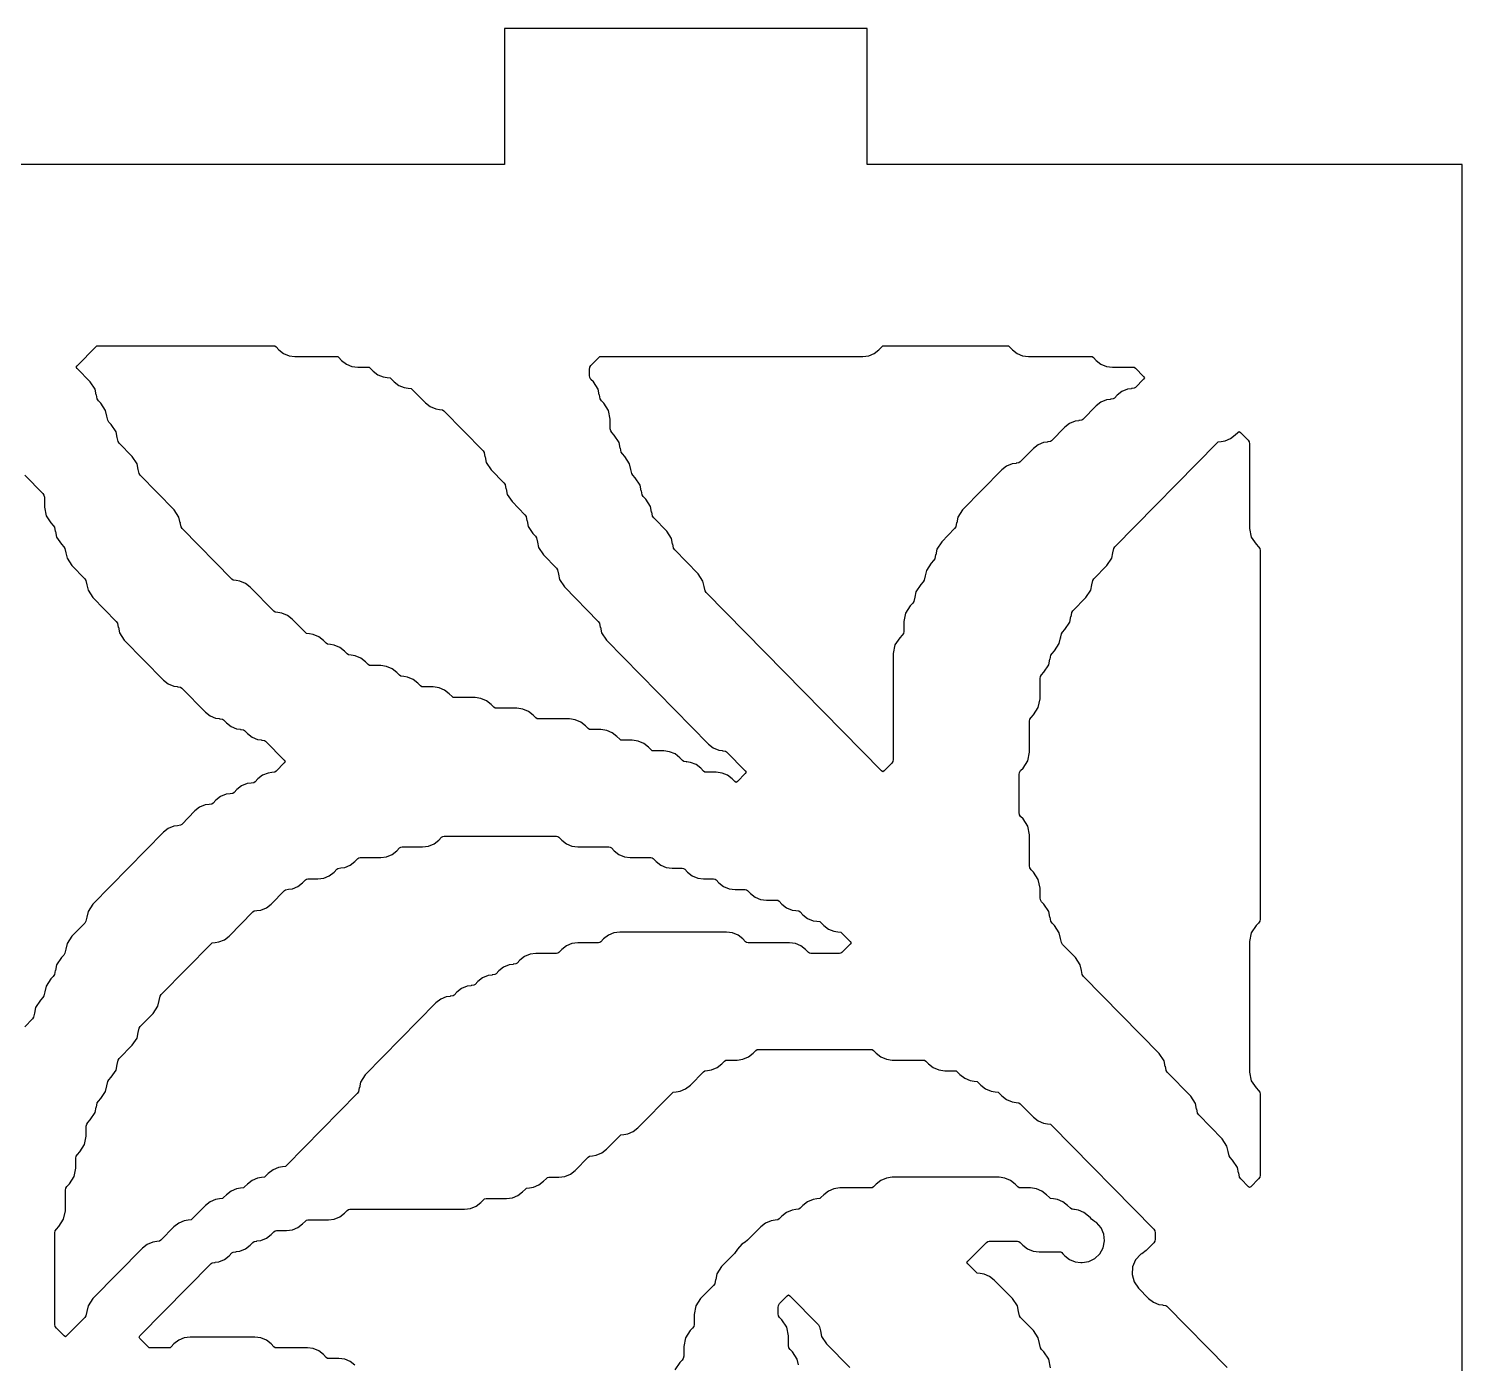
# Model space of a CAD drawing. Header units: millimetres. Extents: x 10 to 410, y 18 to 283.
# Drawn here: x 179.63 to 211.27, y 253.54 to 283 of the extents above; entities that cross this region are included whole.
import ezdxf

# ---------------------------------------------------------------- set-up
doc = ezdxf.new("R2010")
doc.units = ezdxf.units.MM
doc.layers.add('CUT', color=1, linetype='Continuous')

msp = doc.modelspace()

# ---------------------------------------------------------------- linework, layer by layer
at = {"layer": 'CUT'}
for points in [[(190.134, 157), (198.134, 157), (198.134, 160), (211.2679, 160), (211.2679, 280), (198.134, 280), (198.134, 283), (190.134, 283), (190.134, 280), (169.134, 280), (169.134, 283), (161.134, 283), (161.134, 280), (148, 280), (148, 160), (161.134, 160), (161.134, 157), (169.134, 157), (169.134, 160), (190.134, 160)], [(185.0351, 276), (185.0665, 275.9958), (185.0915, 275.9764), (185.1526, 275.9142), (185.2567, 275.8331), (185.3784, 275.7821), (185.5092, 275.7647), (186.4226, 275.7647), (186.454, 275.7605), (186.479, 275.7411), (186.54, 275.6789), (186.6441, 275.5979), (186.7658, 275.5468), (186.8966, 275.5294), (187.1164, 275.5294), (187.1477, 275.5252), (187.1727, 275.5058), (187.2338, 275.4436), (187.3379, 275.3626), (187.4596, 275.3115), (187.5462, 275.3), (187.546, 275.2985), (187.6102, 275.2899), (187.6352, 275.2705), (187.6963, 275.2084), (187.8004, 275.1273), (187.9221, 275.0762), (188.0087, 275.0647), (188.0085, 275.0632), (188.0727, 275.0546), (188.0977, 275.0352), (188.39, 274.7378), (188.4941, 274.6567), (188.6158, 274.6056), (188.7024, 274.5941), (188.7022, 274.5926), (188.7665, 274.5841), (188.7914, 274.5646), (189.6591, 273.6818), (189.6843, 273.6434), (189.7026, 273.5506), (189.706, 273.5512), (189.7304, 273.427), (189.8366, 273.2659), (190.1216, 272.9759), (190.1468, 272.9375), (190.1651, 272.8447), (190.1685, 272.8454), (190.1929, 272.7211), (190.2991, 272.56), (190.5841, 272.27), (190.6093, 272.2317), (190.6276, 272.1388), (190.631, 272.1395), (190.6554, 272.0152), (190.7616, 271.8541), (190.8153, 271.7994), (190.8406, 271.7611), (190.8588, 271.6682), (190.8622, 271.6689), (190.8867, 271.5446), (190.9928, 271.3835), (191.2778, 271.0936), (191.3031, 271.0552), (191.3213, 270.9623), (191.3247, 270.963), (191.3492, 270.8388), (191.4553, 270.6776), (192.2028, 269.9171), (192.2281, 269.8787), (192.2463, 269.7859), (192.2497, 269.7865), (192.2742, 269.6623), (192.3803, 269.5012), (194.6337, 267.2084), (194.7378, 267.1273), (194.8595, 267.0762), (194.9461, 267.0647), (194.9459, 267.0632), (195.0101, 267.0546), (195.0351, 267.0352), (195.4471, 266.616), (195.467, 266.5882), (195.4471, 266.5605), (195.271, 266.3813), (195.2431, 266.3608), (195.2152, 266.3813), (195.1588, 266.4387), (195.0547, 266.5198), (194.933, 266.5708), (194.8022, 266.5882), (194.5825, 266.5882), (194.5511, 266.5924), (194.5262, 266.6119), (194.4651, 266.674), (194.361, 266.7551), (194.2393, 266.8061), (194.1527, 266.8176), (194.1529, 266.8192), (194.0886, 266.8277), (194.0637, 266.8472), (194.0026, 266.9093), (193.8985, 266.9904), (193.7768, 267.0414), (193.646, 267.0588), (193.4263, 267.0588), (193.3949, 267.063), (193.3699, 267.0825), (193.3089, 267.1446), (193.2048, 267.2257), (193.0831, 267.2767), (192.9523, 267.2941), (192.7325, 267.2941), (192.7012, 267.2983), (192.6762, 267.3177), (192.6151, 267.3799), (192.511, 267.461), (192.3893, 267.512), (192.2585, 267.5294), (192.0388, 267.5294), (192.0074, 267.5336), (191.9824, 267.553), (191.9214, 267.6152), (191.8173, 267.6963), (191.6956, 267.7473), (191.5648, 267.7647), (190.8826, 267.7647), (190.8512, 267.7689), (190.8262, 267.7883), (190.7651, 267.8505), (190.661, 267.9316), (190.5393, 267.9826), (190.4085, 268), (189.9576, 268), (189.9262, 268.0042), (189.9012, 268.0236), (189.8402, 268.0858), (189.7361, 268.1669), (189.6144, 268.2179), (189.4836, 268.2353), (189.0326, 268.2353), (189.0012, 268.2395), (188.9762, 268.2589), (188.9152, 268.3211), (188.8111, 268.4021), (188.6894, 268.4532), (188.5586, 268.4706), (188.3389, 268.4706), (188.3075, 268.4748), (188.2825, 268.4942), (188.2214, 268.5564), (188.1173, 268.6374), (187.9956, 268.6885), (187.909, 268.7), (187.9092, 268.7015), (187.845, 268.7101), (187.82, 268.7295), (187.7589, 268.7916), (187.6548, 268.8727), (187.5331, 268.9238), (187.4023, 268.9412), (187.1826, 268.9412), (187.1512, 268.9454), (187.1263, 268.9648), (187.0652, 269.0269), (186.9611, 269.108), (186.8394, 269.1591), (186.7528, 269.1706), (186.753, 269.1721), (186.6887, 269.1806), (186.6638, 269.2001), (186.6027, 269.2622), (186.4986, 269.3433), (186.3769, 269.3944), (186.2903, 269.4059), (186.2905, 269.4074), (186.2263, 269.4159), (186.2013, 269.4354), (186.1402, 269.4975), (186.0361, 269.5786), (185.9144, 269.6296), (185.8278, 269.6412), (185.828, 269.6427), (185.7638, 269.6512), (185.7388, 269.6707), (185.4465, 269.9681), (185.3424, 270.0492), (185.2207, 270.1002), (185.134, 270.1118), (185.1343, 270.1133), (185.07, 270.1218), (185.045, 270.1413), (184.5215, 270.674), (184.4174, 270.7551), (184.2957, 270.8061), (184.2091, 270.8176), (184.2093, 270.8192), (184.145, 270.8277), (184.1201, 270.8472), (183.0212, 271.9653), (182.9959, 272.0036), (182.9777, 272.0965), (182.9743, 272.0958), (182.9498, 272.2201), (182.8437, 272.3812), (182.0962, 273.1417), (182.0709, 273.1801), (182.0527, 273.273), (182.0493, 273.2723), (182.0248, 273.3965), (181.9187, 273.5577), (181.6337, 273.8476), (181.6084, 273.886), (181.5902, 273.9788), (181.5868, 273.9782), (181.5623, 274.1024), (181.4562, 274.2635), (181.4025, 274.3182), (181.3772, 274.3566), (181.3589, 274.4494), (181.3555, 274.4488), (181.3311, 274.573), (181.2249, 274.7341), (181.1712, 274.7888), (181.1459, 274.8272), (181.1277, 274.92), (181.1243, 274.9193), (181.0998, 275.0436), (180.9937, 275.2047), (180.7019, 275.5017), (180.682, 275.5294), (180.7019, 275.5572), (181.1139, 275.9764), (181.1388, 275.9958), (181.1702, 276)], [(192.0057, 275.3428), (192.0057, 275.4807), (192.0145, 275.5258), (192.0398, 275.5641), (192.2137, 275.7411), (192.2387, 275.7605), (192.2701, 275.7647), (198.0397, 275.7647), (198.1705, 275.7821), (198.2922, 275.8331), (198.3963, 275.9142), (198.4574, 275.9764), (198.4823, 275.9958), (198.5137, 276), (201.2224, 276), (201.2538, 275.9958), (201.2788, 275.9764), (201.3398, 275.9142), (201.4439, 275.8331), (201.5656, 275.7821), (201.6964, 275.7647), (203.0724, 275.7647), (203.1038, 275.7605), (203.1287, 275.7411), (203.1898, 275.6789), (203.2939, 275.5979), (203.4156, 275.5468), (203.5464, 275.5294), (203.9974, 275.5294), (204.0287, 275.5252), (204.0537, 275.5058), (204.2345, 275.3219), (204.2543, 275.2941), (204.2345, 275.2664), (204.0537, 275.0825), (204.0287, 275.063), (203.9645, 275.0545), (203.9647, 275.0529), (203.8781, 275.0414), (203.7564, 274.9904), (203.6523, 274.9093), (203.5912, 274.8472), (203.5663, 274.8277), (203.502, 274.8192), (203.5022, 274.8176), (203.4156, 274.8061), (203.2939, 274.7551), (203.1898, 274.674), (202.8975, 274.3766), (202.8725, 274.3571), (202.8083, 274.3486), (202.8085, 274.3471), (202.7219, 274.3355), (202.6002, 274.2845), (202.4961, 274.2034), (202.2037, 273.906), (202.1788, 273.8865), (202.1145, 273.878), (202.1147, 273.8765), (202.0281, 273.8649), (201.9064, 273.8139), (201.8023, 273.7328), (201.51, 273.4354), (201.485, 273.4159), (201.4208, 273.4074), (201.421, 273.4059), (201.3344, 273.3944), (201.2127, 273.3433), (201.1086, 273.2622), (200.2427, 272.3812), (200.1365, 272.2201), (200.1121, 272.0958), (200.1087, 272.0965), (200.0904, 272.0036), (200.0652, 271.9653), (199.7802, 271.6753), (199.674, 271.5142), (199.6496, 271.3899), (199.6462, 271.3906), (199.6279, 271.2977), (199.6027, 271.2594), (199.549, 271.2047), (199.4428, 271.0436), (199.4184, 270.9193), (199.415, 270.92), (199.3967, 270.8272), (199.3714, 270.7888), (199.3177, 270.7341), (199.2116, 270.573), (199.1871, 270.4488), (199.1837, 270.4494), (199.1655, 270.3566), (199.1402, 270.3182), (199.0865, 270.2635), (198.9803, 270.1024), (198.9431, 269.9131), (198.9431, 269.6958), (198.9342, 269.6507), (198.9089, 269.6123), (198.8552, 269.5577), (198.7491, 269.3965), (198.7118, 269.2072), (198.7118, 266.8722), (198.703, 266.8272), (198.6777, 266.7888), (198.5085, 266.6166), (198.4806, 266.5961), (198.4527, 266.6166), (194.5835, 270.5535), (194.5582, 270.5919), (194.54, 270.6847), (194.5366, 270.684), (194.5121, 270.8083), (194.406, 270.9694), (193.8898, 271.4947), (193.8645, 271.533), (193.8462, 271.6259), (193.8428, 271.6252), (193.8184, 271.7495), (193.7123, 271.9106), (193.4273, 272.2006), (193.402, 272.2389), (193.3838, 272.3318), (193.3804, 272.3311), (193.3559, 272.4554), (193.2498, 272.6165), (193.196, 272.6712), (193.1708, 272.7095), (193.1525, 272.8024), (193.1491, 272.8017), (193.1247, 272.9259), (193.0185, 273.0871), (192.9648, 273.1417), (192.9395, 273.1801), (192.9213, 273.273), (192.9179, 273.2723), (192.8934, 273.3965), (192.7873, 273.5577), (192.7335, 273.6123), (192.7083, 273.6507), (192.69, 273.7435), (192.6866, 273.7429), (192.6622, 273.8671), (192.556, 274.0283), (192.5023, 274.0829), (192.477, 274.1213), (192.4682, 274.1663), (192.4682, 274.3837), (192.4309, 274.573), (192.3248, 274.7341), (192.2711, 274.7888), (192.2458, 274.8272), (192.2275, 274.92), (192.2241, 274.9193), (192.1997, 275.0436), (192.0935, 275.2047), (192.0398, 275.2594), (192.0145, 275.2977)], [(202.3745, 269.427), (202.399, 269.5512), (202.4024, 269.5506), (202.4206, 269.6434), (202.4459, 269.6818), (202.4996, 269.7365), (202.6058, 269.8976), (202.6302, 270.0218), (202.6336, 270.0212), (202.6519, 270.114), (202.6772, 270.1524), (202.9621, 270.4423), (203.0683, 270.6035), (203.0927, 270.7277), (203.0961, 270.727), (203.1144, 270.8199), (203.1396, 270.8583), (203.4246, 271.1482), (203.5308, 271.3094), (203.5552, 271.4336), (203.5586, 271.4329), (203.5769, 271.5258), (203.6021, 271.5641), (205.8572, 273.8587), (205.8822, 273.8782), (205.9464, 273.8867), (205.9462, 273.8882), (206.0329, 273.8998), (206.1546, 273.9508), (206.2587, 274.0319), (206.3151, 274.0893), (206.343, 274.1098), (206.3709, 274.0893), (206.5401, 273.9171), (206.5653, 273.8787), (206.5742, 273.8337), (206.5742, 271.9693), (206.6114, 271.7799), (206.7176, 271.6188), (206.7713, 271.5641), (206.7966, 271.5258), (206.8055, 271.4807), (206.8055, 263.3428), (206.7966, 263.2977), (206.7713, 263.2594), (206.7176, 263.2047), (206.6114, 263.0436), (206.5742, 262.8543), (206.5742, 259.9693), (206.6114, 259.7799), (206.7176, 259.6188), (206.7713, 259.5641), (206.7966, 259.5258), (206.8055, 259.4807), (206.8055, 257.6958), (206.7966, 257.6507), (206.7713, 257.6123), (206.6021, 257.4401), (206.5742, 257.4196), (206.5463, 257.4401), (206.3771, 257.6123), (206.3518, 257.6507), (206.3336, 257.7435), (206.3302, 257.7429), (206.3057, 257.8671), (206.1996, 258.0283), (206.1459, 258.0829), (206.1206, 258.1213), (206.1023, 258.2141), (206.0989, 258.2135), (206.0745, 258.3377), (205.9683, 258.4988), (205.4521, 259.0241), (205.4268, 259.0625), (205.4086, 259.1553), (205.4052, 259.1546), (205.3807, 259.2789), (205.2746, 259.44), (204.7584, 259.9653), (204.7331, 260.0036), (204.7148, 260.0965), (204.7114, 260.0958), (204.687, 260.2201), (204.5808, 260.3812), (202.9084, 262.0829), (202.8831, 262.1213), (202.8649, 262.2141), (202.8615, 262.2135), (202.837, 262.3377), (202.7309, 262.4988), (202.4459, 262.7888), (202.4206, 262.8272), (202.4024, 262.92), (202.399, 262.9193), (202.3745, 263.0436), (202.2684, 263.2047), (202.2147, 263.2594), (202.1894, 263.2977), (202.1711, 263.3906), (202.1677, 263.3899), (202.1433, 263.5142), (202.0371, 263.6753), (201.9834, 263.73), (201.9581, 263.7683), (201.9493, 263.8134), (201.9493, 264.0307), (201.912, 264.2201), (201.8059, 264.3812), (201.7522, 264.4359), (201.7269, 264.4742), (201.718, 264.5193), (201.718, 265.2072), (201.6808, 265.3965), (201.5746, 265.5577), (201.5209, 265.6123), (201.4956, 265.6507), (201.4868, 265.6958), (201.4868, 266.5395), (201.4956, 266.5846), (201.5209, 266.623), (201.5746, 266.6776), (201.6808, 266.8388), (201.718, 267.0281), (201.718, 267.716), (201.7269, 267.7611), (201.7522, 267.7994), (201.8059, 267.8541), (201.912, 268.0152), (201.9493, 268.2046), (201.9493, 268.6572), (201.9581, 268.7023), (201.9834, 268.7406), (202.0371, 268.7953), (202.1433, 268.9564), (202.1677, 269.0807), (202.1711, 269.08), (202.1894, 269.1728), (202.2147, 269.2112), (202.2684, 269.2659)], [(180.2121, 256.4219), (180.221, 256.467), (180.2462, 256.5053), (180.2999, 256.56), (180.4061, 256.7211), (180.4433, 256.9105), (180.4433, 257.3631), (180.4522, 257.4081), (180.4775, 257.4465), (180.5312, 257.5012), (180.6373, 257.6623), (180.6746, 257.8516), (180.6746, 258.0689), (180.6834, 258.114), (180.7087, 258.1524), (180.7624, 258.207), (180.8686, 258.3682), (180.9058, 258.5575), (180.9058, 258.7748), (180.9147, 258.8199), (180.94, 258.8583), (180.9937, 258.9129), (181.0998, 259.0741), (181.1243, 259.1983), (181.1277, 259.1976), (181.1459, 259.2905), (181.1712, 259.3288), (181.2249, 259.3835), (181.3311, 259.5446), (181.3555, 259.6689), (181.3589, 259.6682), (181.3772, 259.7611), (181.4025, 259.7994), (181.4562, 259.8541), (181.5623, 260.0152), (181.5868, 260.1395), (181.5902, 260.1388), (181.6084, 260.2317), (181.6337, 260.27), (181.9187, 260.56), (182.0248, 260.7211), (182.0493, 260.8454), (182.0527, 260.8447), (182.0709, 260.9375), (182.0962, 260.9759), (182.3812, 261.2659), (182.4873, 261.427), (182.5118, 261.5512), (182.5152, 261.5506), (182.5334, 261.6434), (182.5587, 261.6818), (183.6576, 262.7999), (183.6825, 262.8194), (183.7468, 262.8279), (183.7466, 262.8294), (183.8332, 262.8409), (183.9549, 262.892), (184.059, 262.9731), (184.5826, 263.5058), (184.6075, 263.5252), (184.6718, 263.5338), (184.6716, 263.5353), (184.7582, 263.5468), (184.8799, 263.5979), (184.984, 263.6789), (185.2763, 263.9764), (185.3013, 263.9958), (185.3655, 264.0044), (185.3653, 264.0059), (185.4519, 264.0174), (185.5736, 264.0684), (185.6777, 264.1495), (185.7388, 264.2117), (185.7638, 264.2311), (185.7951, 264.2353), (186.0149, 264.2353), (186.1457, 264.2527), (186.2674, 264.3037), (186.3715, 264.3848), (186.4325, 264.447), (186.4575, 264.4664), (186.5217, 264.475), (186.5215, 264.4765), (186.6082, 264.488), (186.7298, 264.539), (186.834, 264.6201), (186.895, 264.6823), (186.92, 264.7017), (186.9514, 264.7059), (187.4023, 264.7059), (187.5331, 264.7233), (187.6548, 264.7743), (187.7589, 264.8554), (187.82, 264.9175), (187.845, 264.937), (187.8764, 264.9412), (188.3273, 264.9412), (188.4581, 264.9586), (188.5798, 265.0096), (188.6839, 265.0907), (188.745, 265.1528), (188.77, 265.1723), (188.8014, 265.1765), (191.2788, 265.1765), (191.3102, 265.1723), (191.3352, 265.1528), (191.3962, 265.0907), (191.5003, 265.0096), (191.622, 264.9586), (191.7528, 264.9412), (192.435, 264.9412), (192.4664, 264.937), (192.4914, 264.9175), (192.5525, 264.8554), (192.6566, 264.7743), (192.7783, 264.7233), (192.9091, 264.7059), (193.36, 264.7059), (193.3914, 264.7017), (193.4164, 264.6823), (193.4774, 264.6201), (193.5815, 264.539), (193.7032, 264.488), (193.834, 264.4706), (194.0538, 264.4706), (194.0851, 264.4664), (194.1101, 264.447), (194.1712, 264.3848), (194.2753, 264.3037), (194.397, 264.2527), (194.5278, 264.2353), (194.7475, 264.2353), (194.7789, 264.2311), (194.8039, 264.2117), (194.8649, 264.1495), (194.969, 264.0684), (195.0907, 264.0174), (195.2215, 264), (195.4412, 264), (195.4726, 263.9958), (195.4976, 263.9764), (195.5587, 263.9142), (195.6628, 263.8331), (195.7845, 263.7821), (195.9153, 263.7647), (196.135, 263.7647), (196.1664, 263.7605), (196.1913, 263.7411), (196.2524, 263.6789), (196.3565, 263.5979), (196.4782, 263.5468), (196.5648, 263.5353), (196.5646, 263.5338), (196.6289, 263.5252), (196.6538, 263.5058), (196.7149, 263.4436), (196.819, 263.3626), (196.9407, 263.3115), (197.0273, 263.3), (197.0271, 263.2985), (197.0913, 263.2899), (197.1163, 263.2705), (197.1774, 263.2084), (197.2815, 263.1273), (197.4032, 263.0762), (197.4898, 263.0647), (197.4896, 263.0632), (197.5538, 263.0546), (197.5788, 263.0352), (197.7596, 262.8513), (197.7794, 262.8235), (197.7596, 262.7958), (197.5788, 262.6119), (197.5538, 262.5924), (197.5225, 262.5882), (196.895, 262.5882), (196.8636, 262.5924), (196.8386, 262.6119), (196.7776, 262.674), (196.6735, 262.7551), (196.5518, 262.8061), (196.421, 262.8235), (195.5075, 262.8235), (195.4761, 262.8277), (195.4511, 262.8472), (195.3901, 262.9093), (195.286, 262.9904), (195.1643, 263.0414), (195.0335, 263.0588), (192.6778, 263.0588), (192.547, 263.0414), (192.4253, 262.9904), (192.3212, 262.9093), (192.2601, 262.8472), (192.2352, 262.8277), (192.2038, 262.8235), (191.7528, 262.8235), (191.622, 262.8061), (191.5003, 262.7551), (191.3962, 262.674), (191.3352, 262.6119), (191.3102, 262.5924), (191.2788, 262.5882), (190.8278, 262.5882), (190.697, 262.5708), (190.5753, 262.5198), (190.4712, 262.4387), (190.4102, 262.3766), (190.3852, 262.3571), (190.321, 262.3486), (190.3212, 262.3471), (190.2345, 262.3355), (190.1128, 262.2845), (190.0087, 262.2034), (189.9477, 262.1413), (189.9227, 262.1218), (189.8585, 262.1133), (189.8587, 262.1118), (189.7721, 262.1002), (189.6504, 262.0492), (189.5462, 261.9681), (189.4852, 261.906), (189.4602, 261.8865), (189.396, 261.878), (189.3962, 261.8765), (189.3096, 261.8649), (189.1879, 261.8139), (189.0838, 261.7328), (189.0227, 261.6707), (188.9977, 261.6512), (188.9335, 261.6427), (188.9337, 261.6412), (188.8471, 261.6296), (188.7254, 261.5786), (188.6213, 261.4975), (187.0616, 259.9106), (186.9555, 259.7495), (186.931, 259.6252), (186.9276, 259.6259), (186.9094, 259.533), (186.8841, 259.4947), (185.3227, 257.906), (185.2978, 257.8865), (185.2335, 257.878), (185.2337, 257.8765), (185.1471, 257.8649), (185.0254, 257.8139), (184.9213, 257.7328), (184.8602, 257.6707), (184.8353, 257.6512), (184.771, 257.6427), (184.7712, 257.6412), (184.6846, 257.6296), (184.5629, 257.5786), (184.4588, 257.4975), (184.3978, 257.4354), (184.3728, 257.4159), (184.3086, 257.4074), (184.3088, 257.4059), (184.2221, 257.3944), (184.1004, 257.3433), (183.9963, 257.2622), (183.9353, 257.2001), (183.9103, 257.1806), (183.8461, 257.1721), (183.8463, 257.1706), (183.7596, 257.1591), (183.6379, 257.108), (183.5338, 257.0269), (183.2415, 256.7295), (183.2165, 256.7101), (183.1523, 256.7015), (183.1525, 256.7), (183.0659, 256.6885), (182.9442, 256.6374), (182.8401, 256.5564), (182.5478, 256.2589), (182.5228, 256.2395), (182.4586, 256.2309), (182.4588, 256.2294), (182.3722, 256.2179), (182.2505, 256.1669), (182.1464, 256.0858), (181.0492, 254.9694), (180.9431, 254.8083), (180.9186, 254.684), (180.9152, 254.6847), (180.897, 254.5919), (180.8717, 254.5535), (180.4712, 254.146), (180.4433, 254.1255), (180.4154, 254.146), (180.2462, 254.3182), (180.221, 254.3566), (180.2121, 254.4016)]]:
    msp.add_lwpolyline(points, close=True, dxfattribs=at)
for points in [[(179.5462, 273.1481), (179.9467, 272.7406), (179.972, 272.7023), (179.9808, 272.6572), (179.9808, 272.4399), (180.0181, 272.2505), (180.1242, 272.0894), (180.178, 272.0347), (180.2032, 271.9964), (180.2215, 271.9035), (180.2249, 271.9042), (180.2493, 271.7799), (180.3555, 271.6188), (180.4092, 271.5641), (180.4345, 271.5258), (180.4527, 271.4329), (180.4561, 271.4336), (180.4806, 271.3094), (180.5867, 271.1482), (180.8717, 270.8583), (180.897, 270.8199), (180.9152, 270.727), (180.9186, 270.7277), (180.9431, 270.6035), (181.0492, 270.4423), (181.5654, 269.9171), (181.5907, 269.8787), (181.609, 269.7859), (181.6124, 269.7865), (181.6368, 269.6623), (181.743, 269.5012), (182.6088, 268.6201), (182.713, 268.539), (182.8347, 268.488), (182.9213, 268.4765), (182.9211, 268.475), (182.9853, 268.4664), (183.0103, 268.447), (183.5338, 267.9142), (183.6379, 267.8331), (183.7596, 267.7821), (183.8463, 267.7706), (183.8461, 267.7691), (183.9103, 267.7605), (183.9353, 267.7411), (183.9963, 267.6789), (184.1004, 267.5979), (184.2221, 267.5468), (184.3088, 267.5353), (184.3086, 267.5338), (184.3728, 267.5252), (184.3978, 267.5058), (184.4588, 267.4436), (184.5629, 267.3626), (184.6846, 267.3115), (184.7712, 267.3), (184.771, 267.2985), (184.8353, 267.2899), (184.8602, 267.2705), (185.2722, 266.8513), (185.2921, 266.8235), (185.2722, 266.7958), (185.0915, 266.6119), (185.0665, 266.5924), (185.0023, 266.5839), (185.0025, 266.5824), (184.9159, 266.5708), (184.7942, 266.5198), (184.6901, 266.4387), (184.629, 266.3766), (184.604, 266.3571), (184.5398, 266.3486), (184.54, 266.3471), (184.4534, 266.3355), (184.3317, 266.2845), (184.2276, 266.2034), (184.1665, 266.1413), (184.1415, 266.1218), (184.0773, 266.1133), (184.0775, 266.1118), (183.9909, 266.1002), (183.8692, 266.0492), (183.7651, 265.9681), (183.704, 265.906), (183.679, 265.8865), (183.6148, 265.878), (183.615, 265.8765), (183.5284, 265.8649), (183.4067, 265.8139), (183.3026, 265.7328), (183.0103, 265.4354), (182.9853, 265.4159), (182.9211, 265.4074), (182.9213, 265.4059), (182.8347, 265.3944), (182.713, 265.3433), (182.6088, 265.2622), (181.0492, 263.6753), (180.9431, 263.5142), (180.9186, 263.3899), (180.9152, 263.3906), (180.897, 263.2977), (180.8717, 263.2594), (180.5867, 262.9694), (180.4806, 262.8083), (180.4561, 262.684), (180.4527, 262.6847), (180.4345, 262.5919), (180.4092, 262.5535), (180.3555, 262.4988), (180.2493, 262.3377), (180.2249, 262.2135), (180.2215, 262.2141), (180.2032, 262.1213), (180.178, 262.0829), (180.1242, 262.0283), (180.0181, 261.8671), (179.9936, 261.7429), (179.9902, 261.7435), (179.972, 261.6507), (179.9467, 261.6123), (179.893, 261.5577), (179.7868, 261.3965), (179.7624, 261.2723), (179.759, 261.273), (179.7407, 261.1801), (179.7155, 261.1417), (179.5462, 260.9696)], [(186.834, 253.4975), (186.7298, 253.5786), (186.6082, 253.6296), (186.4773, 253.6471), (186.2576, 253.6471), (186.2263, 253.6512), (186.2013, 253.6707), (186.1402, 253.7328), (186.0361, 253.8139), (185.9144, 253.8649), (185.7836, 253.8824), (185.1014, 253.8824), (185.07, 253.8865), (185.045, 253.906), (184.984, 253.9681), (184.8799, 254.0492), (184.7582, 254.1002), (184.6274, 254.1176), (183.1967, 254.1176), (183.0659, 254.1002), (182.9442, 254.0492), (182.8401, 253.9681), (182.779, 253.906), (182.7541, 253.8865), (182.7227, 253.8824), (182.3264, 253.8824), (182.2951, 253.8865), (182.2701, 253.906), (182.0893, 254.0899), (182.0695, 254.1176), (182.0893, 254.1454), (183.6576, 255.7411), (183.6825, 255.7605), (183.7468, 255.7691), (183.7466, 255.7706), (183.8332, 255.7821), (183.9549, 255.8331), (184.059, 255.9142), (184.1201, 255.9764), (184.145, 255.9958), (184.2093, 256.0044), (184.2091, 256.0059), (184.2957, 256.0174), (184.4174, 256.0684), (184.5215, 256.1495), (184.5826, 256.2117), (184.6075, 256.2311), (184.6718, 256.2397), (184.6716, 256.2412), (184.7582, 256.2527), (184.8799, 256.3037), (184.984, 256.3848), (185.045, 256.447), (185.07, 256.4664), (185.1014, 256.4706), (185.3211, 256.4706), (185.4519, 256.488), (185.5736, 256.539), (185.6777, 256.6201), (185.7388, 256.6823), (185.7638, 256.7017), (185.7951, 256.7059), (186.2461, 256.7059), (186.3769, 256.7233), (186.4986, 256.7743), (186.6027, 256.8554), (186.6638, 256.9175), (186.6887, 256.937), (186.7201, 256.9412), (189.2523, 256.9412), (189.3831, 256.9586), (189.5048, 257.0096), (189.6089, 257.0907), (189.67, 257.1528), (189.695, 257.1723), (189.7263, 257.1765), (190.1773, 257.1765), (190.3081, 257.1939), (190.4298, 257.2449), (190.5339, 257.326), (190.595, 257.3881), (190.6199, 257.4076), (190.6842, 257.4161), (190.684, 257.4176), (190.7706, 257.4292), (190.8923, 257.4802), (190.9964, 257.5613), (191.0575, 257.6234), (191.0824, 257.6429), (191.1138, 257.6471), (191.3335, 257.6471), (191.4643, 257.6645), (191.586, 257.7155), (191.6901, 257.7966), (191.9824, 258.094), (192.0074, 258.1135), (192.0717, 258.122), (192.0714, 258.1235), (192.1581, 258.1351), (192.2798, 258.1861), (192.3839, 258.2672), (192.6762, 258.5646), (192.7012, 258.5841), (192.7654, 258.5926), (192.7652, 258.5941), (192.8518, 258.6056), (192.9735, 258.6567), (193.0776, 258.7378), (193.8324, 259.5058), (193.8574, 259.5252), (193.9216, 259.5338), (193.9214, 259.5353), (194.008, 259.5468), (194.1297, 259.5979), (194.2338, 259.6789), (194.5262, 259.9764), (194.5511, 259.9958), (194.6154, 260.0044), (194.6152, 260.0059), (194.7018, 260.0174), (194.8235, 260.0684), (194.9276, 260.1495), (194.9887, 260.2117), (195.0136, 260.2311), (195.045, 260.2353), (195.2647, 260.2353), (195.3955, 260.2527), (195.5172, 260.3037), (195.6213, 260.3848), (195.6824, 260.447), (195.7074, 260.4664), (195.7388, 260.4706), (198.2162, 260.4706), (198.2476, 260.4664), (198.2726, 260.447), (198.3336, 260.3848), (198.4377, 260.3037), (198.5594, 260.2527), (198.6902, 260.2353), (199.3724, 260.2353), (199.4038, 260.2311), (199.4288, 260.2117), (199.4899, 260.1495), (199.594, 260.0684), (199.7157, 260.0174), (199.8465, 260), (200.0662, 260), (200.0976, 259.9958), (200.1225, 259.9764), (200.1836, 259.9142), (200.2877, 259.8331), (200.4094, 259.7821), (200.496, 259.7706), (200.4958, 259.7691), (200.56, 259.7605), (200.585, 259.7411), (200.6461, 259.6789), (200.7502, 259.5979), (200.8719, 259.5468), (200.9585, 259.5353), (200.9583, 259.5338), (201.0225, 259.5252), (201.0475, 259.5058), (201.1086, 259.4436), (201.2127, 259.3626), (201.3344, 259.3115), (201.421, 259.3), (201.4208, 259.2985), (201.485, 259.2899), (201.51, 259.2705), (201.8023, 258.9731), (201.9064, 258.892), (202.0281, 258.8409), (202.1147, 258.8294), (202.1145, 258.8279), (202.1788, 258.8194), (202.2037, 258.7999), (204.4589, 256.5053), (204.4841, 256.467), (204.493, 256.4219), (204.493, 256.284), (204.4841, 256.2389), (204.4589, 256.2006), (204.2896, 256.0284), (204.1975, 255.9605), (204.1736, 255.9478), (204.0593, 255.8241), (203.9926, 255.6696), (203.981, 255.5016), (204.0258, 255.3393), (204.1219, 255.2011), (204.346, 254.9731), (204.4501, 254.892), (204.5718, 254.8409), (204.6585, 254.8294), (204.6583, 254.8279), (204.7225, 254.8194), (204.7475, 254.7999), (206.0776, 253.4465)], [(202.1805, 253.4425), (202.1433, 253.6318), (202.0371, 253.793), (201.9834, 253.8476), (201.9581, 253.886), (201.9399, 253.9788), (201.9365, 253.9782), (201.912, 254.1024), (201.8059, 254.2635), (201.5209, 254.5535), (201.4956, 254.5919), (201.4774, 254.6847), (201.474, 254.684), (201.4495, 254.8083), (201.3434, 254.9694), (200.94, 255.3799), (200.8359, 255.461), (200.7142, 255.512), (200.6276, 255.5235), (200.6278, 255.525), (200.5635, 255.5336), (200.5386, 255.553), (200.3578, 255.737), (200.338, 255.7647), (200.3578, 255.7925), (200.7698, 256.2117), (200.7948, 256.2311), (200.8262, 256.2353), (201.4536, 256.2353), (201.485, 256.2311), (201.51, 256.2117), (201.5711, 256.1495), (201.6752, 256.0684), (201.7969, 256.0174), (201.9277, 256), (202.4069, 256), (202.4341, 255.9847), (202.4546, 255.9564), (202.4961, 255.9142), (202.6002, 255.8331), (202.7219, 255.7821), (202.8527, 255.7647), (202.8759, 255.7647), (203.0261, 255.7878), (203.1623, 255.8549), (203.2722, 255.9598), (203.3455, 256.0928), (203.3754, 256.2417), (203.3593, 256.3927), (203.2985, 256.5319), (203.1988, 256.6465), (203.1524, 256.6749), (203.1185, 256.7013), (203.0832, 256.7211), (203.0626, 256.7495), (203.0212, 256.7916), (202.9171, 256.8727), (202.7954, 256.9238), (202.7088, 256.9353), (202.709, 256.9368), (202.7065, 256.9371), (202.697, 256.9369), (202.6646, 256.9412), (202.6501, 256.9412), (202.6198, 256.9648), (202.5587, 257.0269), (202.4546, 257.108), (202.3329, 257.1591), (202.2463, 257.1706), (202.2465, 257.1721), (202.1823, 257.1806), (202.1573, 257.2001), (202.0962, 257.2622), (201.9921, 257.3433), (201.8704, 257.3944), (201.7396, 257.4118), (201.5199, 257.4118), (201.4885, 257.4159), (201.4636, 257.4354), (201.4025, 257.4975), (201.2984, 257.5786), (201.1767, 257.6296), (201.0459, 257.6471), (198.6902, 257.6471), (198.5594, 257.6296), (198.4377, 257.5786), (198.3336, 257.4975), (198.2726, 257.4354), (198.2476, 257.4159), (198.2162, 257.4118), (197.534, 257.4118), (197.4032, 257.3944), (197.2815, 257.3433), (197.1774, 257.2622), (197.1163, 257.2001), (197.0913, 257.1806), (197.0271, 257.1721), (197.0273, 257.1706), (196.9407, 257.1591), (196.819, 257.108), (196.7149, 257.0269), (196.6538, 256.9648), (196.6289, 256.9454), (196.5646, 256.9368), (196.5648, 256.9353), (196.4782, 256.9238), (196.3565, 256.8727), (196.2524, 256.7916), (196.1913, 256.7295), (196.1664, 256.7101), (196.1021, 256.7015), (196.1023, 256.7), (196.0157, 256.6885), (195.894, 256.6374), (195.7899, 256.5564), (195.4976, 256.2589), (195.444, 256.2172), (195.3723, 256.1737), (195.274, 256.064), (195.209, 255.9653), (194.924, 255.6753), (194.8179, 255.5142), (194.7934, 255.3899), (194.79, 255.3906), (194.7718, 255.2977), (194.7465, 255.2594), (194.4615, 254.9694), (194.3554, 254.8083), (194.3181, 254.619), (194.3181, 254.4016), (194.3093, 254.3566), (194.284, 254.3182), (194.2303, 254.2635), (194.1241, 254.1024), (194.0869, 253.9131), (194.0869, 253.6958), (194.078, 253.6507), (194.0528, 253.6123), (193.999, 253.5577), (193.8929, 253.3965)], [(196.6178, 253.5076), (196.5934, 253.6318), (196.4872, 253.793), (196.4335, 253.8476), (196.4082, 253.886), (196.3994, 253.9311), (196.3994, 254.1484), (196.3621, 254.3377), (196.256, 254.4988), (196.2022, 254.5535), (196.177, 254.5919), (196.1681, 254.6369), (196.1681, 254.7748), (196.177, 254.8199), (196.2022, 254.8583), (196.3715, 255.0304), (196.3994, 255.051), (196.4272, 255.0304), (197.059, 254.3877), (197.0842, 254.3493), (197.1025, 254.2565), (197.1059, 254.2571), (197.1303, 254.1329), (197.2365, 253.9717), (197.7527, 253.4465)]]:
    msp.add_lwpolyline(points, dxfattribs=at)

doc.saveas('drawing.dxf')
